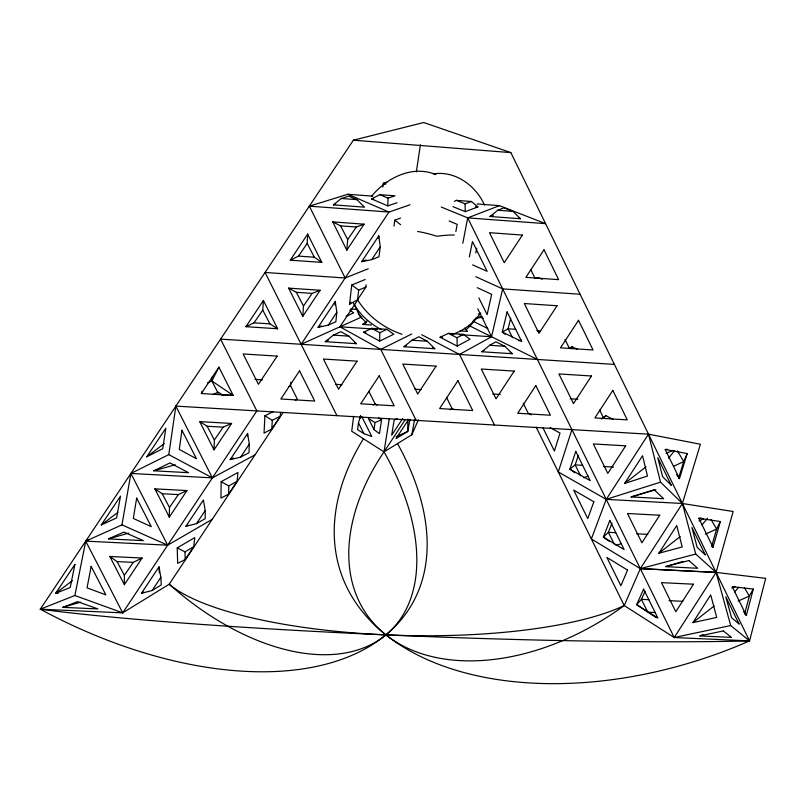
<?xml version="1.0" encoding="UTF-8"?>
<svg xmlns="http://www.w3.org/2000/svg" width="806" height="806" viewBox="0 0 806 806"><rect width="100%" height="100%" fill="white"/><g stroke="black" fill="none" stroke-linecap="round" stroke-linejoin="round"><path stroke-width="1.21" d="M218.214 393.429L211.887 380.946L211.897 377.238M407.816 419.07L407.776 431.432L396.038 438.585L408.32 419.926M221.166 481.686L220.965 498.098L228.602 494.128L237.115 481.273L237.951 472.487L221.166 481.686L228.753 485.927L237.115 481.273M379.676 341.099L379.787 332.707L371.677 328.334L363.516 332.263L379.676 341.099L393.761 334.238L386.86 329.332L371.677 328.334M169.32 517.099L169.482 507.468L162.228 493.746L154.873 488.859L186.952 490.572L169.32 517.099L154.873 488.859M228.602 494.128L228.753 485.927M387.757 205.883L388.029 198.105L379.858 194.669L371.475 198.921L387.757 205.883L397.066 202.749M214.033 449.849L214.376 439.965L207.162 426.253L199.676 421.598L214.033 449.849L231.574 423.462L199.676 421.598M247.482 435.935L247.573 433.467L230.204 459.632L240.631 457.143L248.983 452.69L249.296 444.086L247.573 433.467M365.168 279.511L351.728 285.032L349.552 304.285L357.552 299.711L365.944 287.047L366.045 284.77M273.466 411.473L264.912 415.795L264.046 433.165L271.793 428.994L280.276 416.208L280.559 412.551M321.806 262.383L314.32 257.215L307.197 243.452L307.67 234.083L290.271 260.177L321.806 262.383L307.67 234.083M271.793 428.994L272.287 420.319L280.276 416.208M245.911 326.682L254.011 322.823L262.756 310.119L263.411 300.457L277.637 328.757L245.911 326.682L263.411 300.457M302.784 316.385L303.479 306.018L312.164 293.394L320.143 290.271L302.784 316.385L288.608 288.125L320.143 290.271M295.228 400.27L297.364 399.192L290.603 385.762L290.855 382.094M346.812 250.162L347.688 239.553L356.323 227.01L364.09 224.179L346.812 250.162L332.737 221.882L364.09 224.179M334.893 305.031L335.256 301.434L318.068 327.327L328.254 325.14L335.85 321.775L336.837 312.214L335.256 301.434M193.752 546.67L194.75 537.612L177.209 547.909L177.673 563.344L185.179 559.586L193.752 546.67L185.007 551.868L177.209 547.909M357.552 299.711L358.69 290.089L365.944 287.047M353.633 416.279L351.728 431.25L384.009 451.894A210.91 141.201 -35.5 0 0 394.557 641.052A210.91 141.201 -35.5 0 0 624.227 605.558L674.219 637.536L749.57 640.891L765.7 578.355L716.071 572.401L640.327 568.643L591.352 538.952L606.223 499.357L648.508 434.162L660.527 482.129L682.4 503.488L695.729 554.054L716.091 572.401L730.699 625.537L749.57 640.891A322.188 199.022 -19.1 0 1 415.191 653.777A322.188 199.022 -19.1 0 1 363.335 438.917M382.84 187.042L383.324 183.305L386.84 182.216M378.457 238.284L378.77 235.916L361.662 261.678L371.737 259.633L378.951 256.812L380.271 246.767L378.77 235.916M360.514 415.886L358.489 422.807L357.582 429.648L363.939 433.678L371.757 436.479L361.944 416.904M360.353 418.465L360.685 415.977M393.983 226.063L394.809 220.129L400.572 218.073M397.57 443.693A338.006 191.365 30.3 0 1 355.859 653.575A338.006 191.365 30.3 0 1 40.3 609.185A437.87 24.392 2.3 0 0 749.56 640.891L510.853 152.616L423.765 122.522L353.371 140.184L40.3 609.185L74.887 595.513L85.728 541.138L121.968 524.877L130.904 473.444L168.797 454.614L175.859 406.103L648.508 434.172L700.404 444.237L682.39 503.508L733.148 511.498L716.081 572.411L674.219 637.526L467.712 217.882L441.285 207.051M373.994 429.588L375.022 422.606L381.591 419.694L379.465 433.658L373.994 429.588L368.463 418.546L375.022 422.606M416.339 171.93L420.42 144.758M389.227 419.029L384.009 451.894A215.867 128.859 46.5 0 1 377.067 641.193A215.867 128.859 46.5 0 1 169.21 584.219L122.714 612.862L40.3 609.185M409.932 419.251L407.776 431.432L396.078 436.802M405.156 419.765L384.009 451.894L411.836 434.746L414.526 419.886M455.853 231.524L457.193 224.36L449.133 220.985M462.805 243.231L467.712 217.882L499.438 205.651L545.581 223.645L467.712 217.882M469.364 256.953L472.457 241.538L487.126 271.33L472.628 264.872M475.782 252.983L476.759 248.188M475.802 276.7L502.652 288.891L491.559 336.767L459.511 354.449L421.709 334.712M510.702 318.219L508.123 328.808L512.465 337.573M744.623 614.011L749.338 596.067L753.267 589.075L732.271 586.708L746.346 615.502L753.267 589.075M711.638 546.518L716.625 529.038L720.332 521.532L698.852 518.298L712.998 547.274L720.332 521.532M679.458 478.603L687.186 453.566L665.222 449.466L679.458 478.603L676.587 474.522M678.571 478.22L683.72 461.586L687.186 453.566M571.917 429.628L558.286 471.963L606.223 499.357L682.4 503.488L640.327 568.643L624.227 605.558A248.167 66.142 1.4 0 1 383.303 634.755A248.167 66.142 1.4 0 1 169.21 584.219L283.148 412.42M201.339 393.54L218.92 367.173L233.236 395.464L201.339 393.54L202.094 391.232M578.335 455.43L575.172 464.891L569.882 469.173L574.769 472.8M612.006 523.044L608.389 532.323L603.372 537.108L609.084 541.179M411.836 434.756L418.374 419.835M645.002 591.413L641.425 599.352L636.68 604.651L647.782 612.197L641.425 599.352L648.971 599.714M207.495 382.91L211.887 380.946L218.92 367.173M692.898 622.635L710.711 594.909L716.715 617.416L692.898 622.635L714.176 605.911M658.845 553.269L676.738 525.532L682.198 546.952L658.845 553.269L680.224 536.564M624.569 483.479L642.563 455.722L647.47 476.054L624.569 483.479L646.059 466.795M402.728 418.435L391.676 435.23L394.114 420.269L397.136 418.505M74.887 595.513L122.714 612.862L256.862 410.899L220.572 339.114L614.394 364.403M141.443 593.297L158.994 566.87L160.868 577.328L161.23 584.934L152.112 590.516L141.443 593.297L143.478 592.057M185.934 526.288L203.394 500.002L205.198 510.541L205.218 518.641L196.483 523.658L185.934 526.288L188 525.109M152.112 590.516L160.868 577.328M196.483 523.658L205.198 510.541M240.631 457.143L249.296 444.086M328.254 325.14L336.837 312.214M371.737 259.633L380.271 246.767M349.552 304.285L350.912 302.23M416.148 420.359L380.764 349.401L339.93 326.803L357.894 299.711M124.366 584.703L142.098 558.034L109.828 556.472L124.366 584.703L124.346 575.313L117.051 561.591L109.828 556.472M101.264 524.948L120.497 496.123L116.598 517.926L101.264 524.948L117.978 512.294M146.712 456.851L165.845 428.177L162.731 448.751L146.712 456.851L164.323 443.542M290.271 260.177L298.492 256.106L307.197 243.452M214.376 439.965L223.171 427.18L231.574 423.462M169.482 507.468L178.328 494.602L186.952 490.572M124.346 575.313L133.252 562.376L142.098 558.034M570.708 348.706L572.048 346.781L577.308 349.27M668.506 458.181L674.662 450.655M701.955 524.968L707.557 518.238M734.689 591.977L738.709 587.231M603.603 418.102L605.82 415.654L613.346 419.503M371.405 196.432C386.437 177.985 412.38 164.686 435.814 174.61M481.867 351.769L489.655 345.28L495.851 341.794L504.848 346.268L512.294 353.723L481.867 351.769L483.943 350.59M403.997 346.741L411.957 340.233L418.828 336.777L427.321 341.24L434.756 348.726L403.997 346.741L406.113 345.673M371.415 325.03L362.73 324.455L367.576 320.556M333.392 204.855L341.331 198.478L348.817 196.15L356.867 199.636L364.503 207.172L333.392 204.855L335.699 204.13M325.251 341.673L333.392 335.135L340.938 331.689L348.927 336.142L356.363 343.678L325.251 341.673L328.485 340.182M489.998 216.492L497.776 210.235L503.921 207.837L512.969 211.374L520.434 218.748L489.998 216.492L493.363 215.162M601.427 419.029L605.82 415.654M72.379 580.663L55.574 593.407L58.092 593.488M569.268 348.535L572.048 346.781M450.02 409.76L452.045 408.521L454.121 409.7M212.2 519.386L167.658 545.188L85.718 541.138L122.714 612.862M373.047 405.035L375.122 403.887L377.198 405.136M254.988 454.866L212.381 477.877L130.904 473.444L167.658 545.188L121.968 524.877M457.214 346.117L469.979 339.215L463.43 334.359L448.418 333.372L440.066 337.261L457.214 346.117L457.012 337.754L448.418 333.372M85.718 541.138L87.904 539.97M230.204 459.632L233.347 457.959M457.012 337.754L463.43 334.359M454.302 201.44L456.398 200.362L471.409 201.49L477.938 206.9L465.284 211.656L452.881 206.628M536.141 278.503L538.086 277.516L542.206 279.299M380.764 349.401L411.725 334.006M288.457 386.809L290.603 385.762M153.835 470.795L169.965 462.916L188.533 472.689L153.835 470.795L175.144 464.77M379.787 332.707L386.86 329.332M473.999 319.781L480.084 316.939L482.482 317.101M666.048 453.526L672.819 450.363M673.665 466.271L683.72 461.586L677.453 450.917M212.885 394.557L218.275 392.079L223.403 395.595M362.73 324.455L365.944 322.974M698.993 520.968L703.517 518.903M705.441 534.126L716.625 529.038L711.023 519.497M361.179 317.242L301.122 344.283L388.966 212.049L410.012 204.805M518.993 340.777L521.129 339.81M731.757 587.997L735.143 586.476M738.145 601.064L749.338 596.067L744.391 587.655M318.068 327.327L321.332 325.886M346.066 316.234L353.723 312.849L349.824 310.088M108.437 538.892L123.882 532.091L143.337 540.635L108.437 538.892L128.658 533.109M336.958 415.664L265.063 272.468L345.159 277.999L368.241 268.771M583.866 477.757L588.209 476.044M361.662 261.678L366.125 259.945M62.797 607.351L77.547 601.639L97.899 608.923L62.797 607.351L80.741 602.153M456.398 200.362L465.062 203.817L471.409 201.49M615.965 545.551L621.446 543.546M388.029 198.105L395.031 195.808L379.858 194.669M606.223 499.347L660.527 482.129M631.189 496.939L654.18 489.736L663.62 498.713L631.189 496.939L655.923 489.705M345.159 277.999L309.333 206.155L347.819 194.266L372.815 196.14M700.636 635.581L703.034 634.856M666.582 566.306L682.994 561.429M695.729 554.054L640.327 568.643L716.081 572.401M674.219 637.526L730.699 625.537M698.852 518.298L701.139 517.865M433.507 173.915C455.209 170.429 475.903 185.712 484.517 205.006M665.222 449.466L667.66 449.315M669.091 600.661L682.924 601.316M649.032 612.258L655.248 612.54M117.051 561.591L133.252 562.376M615.774 532.706L608.389 532.323L614.263 544.161M636.69 533.794L647.762 534.368M162.228 493.746L178.328 494.602M582.587 465.314L575.172 464.891L580.532 475.721M603.613 466.503L613.507 467.067M207.162 426.253L223.171 427.18M254.958 379.384L262.353 379.848M335.639 384.351L341.895 384.734M414.899 389.227L421.085 389.6M492.748 394.013L500.294 394.477M570.336 398.789L577.801 399.252M339.93 326.803L377.42 329.271M459.41 334.641L491.549 336.747L477.757 308.819M254.011 322.823L269.929 323.861L277.637 328.757M363.516 332.263L365.934 332.415M440.066 337.261L442.565 337.422M333.392 335.135L348.927 336.142M411.957 340.233L427.321 341.24M489.655 345.28L504.848 346.268M478.25 314.008L480.708 314.169M350.681 309.01L356.937 309.433M476.235 317.413L479.973 317.665M515.618 329.301L508.123 328.808L502.279 332.052L505.13 334.339M536.877 330.712L540.625 330.964M460.236 330.873L467.601 331.367L464.417 328.173M288.608 288.125L296.336 292.316L312.164 293.394M298.492 256.106L314.32 257.215M502.652 288.891L580.088 294.24M221.146 394.618L233.236 395.464L211.887 380.946M309.333 206.155L388.966 212.049L347.819 194.266M332.737 221.882L340.585 225.861L356.323 227.01M477.192 203.978L499.438 205.651M371.475 198.921L373.883 199.102M475.439 206.709L477.938 206.9M341.331 198.478L356.867 199.636M497.776 210.235L512.969 211.374M385.792 183.496L383.324 183.305L385.651 184.262M353.371 140.184L510.853 152.616M518.349 217.932L520.434 218.748M477.243 287.671L491.67 294.331L487.116 314.642L478.855 297.898M480.084 316.939L483.268 318.481M472.921 321.191L487.852 328.516M469.052 325.604L537.38 359.456M510.228 352.696L512.294 353.723M432.812 347.698L434.756 348.726M168.797 454.614L212.381 477.877L175.859 406.103M531.416 414.878L528.121 413.105L523.235 403.202M550.125 427.694L560.009 433.054L554.397 451.028L542.972 427.855M354.519 342.651L356.363 343.678M378.558 417.84L381.591 419.694M264.912 415.795L272.287 420.319M648.84 612.872L656.255 617.567M351.728 285.032L358.69 290.089M394.809 220.129L400.602 224.693M366.115 322.42L359.96 316.244L358.287 312.95M361.904 317.917L358.882 314.239L354.388 304.648M711.557 545.209L712.998 547.274M743.525 611.472L746.346 615.502M296.336 292.316L303.479 306.018M262.756 310.119L269.929 323.861M340.585 225.861L347.688 239.553M358.489 422.807L363.939 433.678M369.007 391.635L375.122 403.887M446.544 397.449L452.045 408.521M459.511 354.449L494.461 425.004M536.111 427.039L624.227 605.558M530.691 269.446L535.033 278.312M564.996 339.386L569.308 348.192M599.624 409.992L603.382 417.649M158.994 566.87L159.276 572.744M465.062 203.817L465.284 211.656M185.007 551.868L185.179 559.586M454.302 234.999A73.014 31.081 -18.4 0 0 436.842 236.279A73.104 39.353 15.1 0 0 417.599 231.453M480.628 313A73.124 61.417 26.1 0 1 452.035 334.641M401.972 334.258A73.124 61.417 26.1 0 1 357.955 300.416M381.178 329.543A72.983 63.583 -2.6 0 1 353.512 303.268M475.59 318.41A73.245 55.1 46.9 0 1 466.382 329.402M181.934 430.243L179.305 449.405L196.442 458.745L181.934 430.243M136.667 498.148L133.302 518.449L151.266 526.64L136.667 498.148M91.159 566.406L87.048 587.866L105.858 594.888L91.159 566.406M74.918 564.432L70.213 587.473L55.574 593.407L74.918 564.432M507.105 311.902L502.279 332.052L521.683 341.512L507.105 311.902M575.776 451.38L569.882 469.173L590.183 480.638L575.776 451.38M593.871 501.775L587.735 518.601L573.671 490.088L593.871 501.775M609.81 520.475L603.372 537.108L624.126 549.561L609.81 520.475M627.531 570.094L620.882 585.791L606.898 557.44L627.531 570.094M643.621 589.156L636.68 604.651L657.857 618.061L643.621 589.156M693.513 584.199L675.791 611.744L661.494 582.647L693.513 584.199M659.701 515.225L641.898 542.781L627.511 513.503L659.701 515.225M625.698 445.829L607.795 473.394L593.327 443.945L625.698 445.829M591.463 375.989L573.479 403.564L558.921 373.934L591.463 375.989M612.822 390.376L594.888 417.921L627.259 419.866L612.822 390.376M535.809 385.57L517.694 413.256L550.417 415.231L535.809 385.57M578.517 320.294L560.492 347.849L593.035 349.965L578.517 320.294M514.198 371.092L496.033 398.809L481.293 369.017L514.198 371.092M557.037 305.756L538.962 333.331L524.313 303.519L557.037 305.756M436.076 366.156L417.73 394.023L402.799 364.05L436.076 366.156M522.399 235.08L504.234 262.675L489.494 232.682L522.399 235.08M457.929 380.714L439.633 408.561L472.729 410.556L457.929 380.714M544 249.789L525.885 277.355L558.618 279.642L544 249.789M357.078 361.159L338.53 389.177L323.418 359.033L357.078 361.159M379.183 375.818L360.695 403.806L394.164 405.821L379.183 375.818M299.54 370.851L280.861 399L314.713 401.035L299.54 370.851M277.173 356.111L258.444 384.281L243.13 353.955L277.173 356.111M688.858 560.553L665.413 566.648L697.664 568.26L688.858 560.553M723.335 630.927L699.437 635.944L731.505 637.385L723.335 630.927M739.072 623.965L731.596 617.739L725.783 596.783L739.072 623.965M705.26 554.8L697.19 547.405L691.88 527.456L705.26 554.8M671.237 485.222L662.572 476.648L657.777 457.707L671.237 485.222"/></g></svg>
